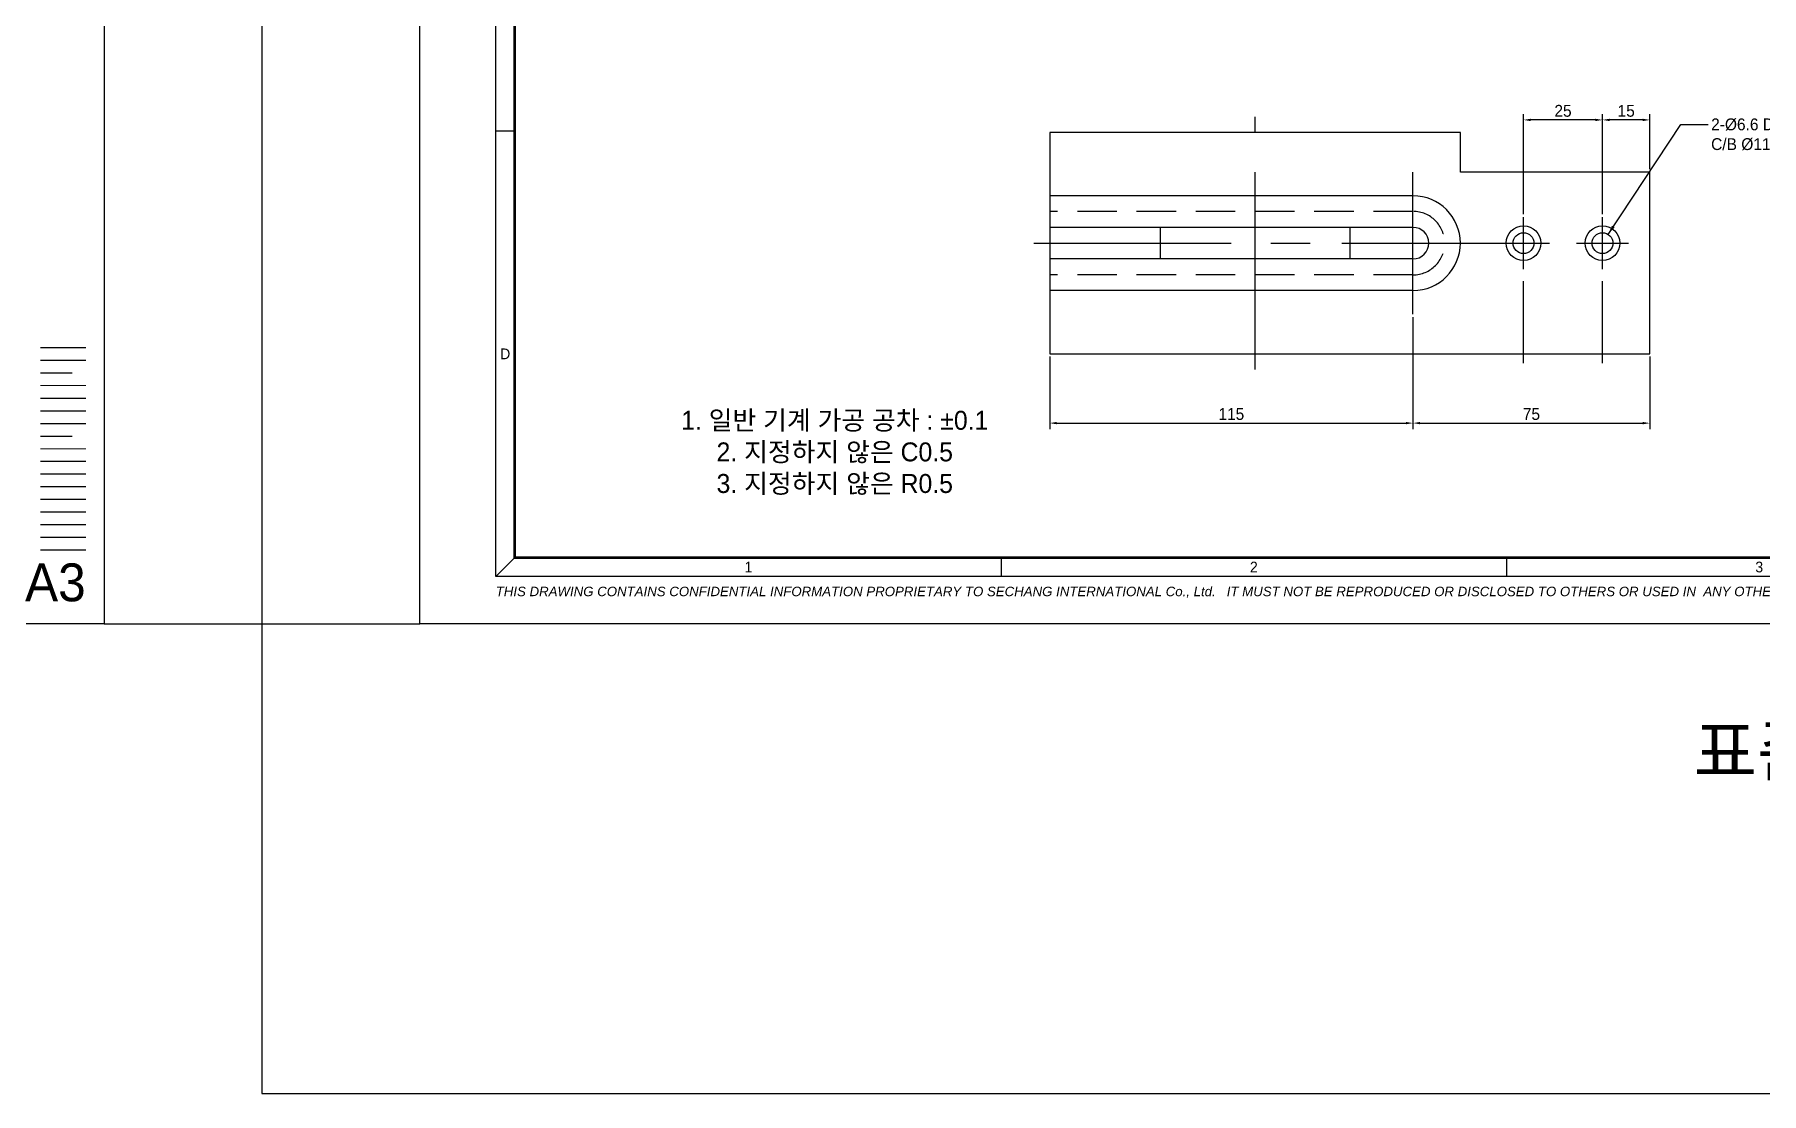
# Model space of a CAD drawing. Header units: inches. Extents: x 0 to 23821, y 0 to 11279.
# Drawn here: x 16678 to 17225, y 1770 to 2106 of the extents above; entities that cross this region are included whole.
import ezdxf
from ezdxf.enums import TextEntityAlignment as Align

# ---------------------------------------------------------------- set-up
doc = ezdxf.new("R2010")
doc.units = ezdxf.units.IN
doc.header["$LTSCALE"] = 10
doc.header["$MEASUREMENT"] = 0
for name, pattern in [('CENTER', [2, 1.25, -0.25, 0.25, -0.25]), ('HIDDEN', [0.375, 0.25, -0.125]), ('PHANTOM', [2.5, 1.25, -0.25, 0.25, -0.25, 0.25, -0.25])]:
    doc.linetypes.add(name, pattern=pattern)
doc.layers.get('Defpoints').update_dxf_attribs({"color": 8})
for name, color, linetype in [('11', 1, 'CENTER'), ('22', 2, 'HIDDEN'), ('44', 4, 'Continuous'), ('55', 5, 'Continuous'), ('66', 6, 'PHANTOM'), ('77', 40, 'HIDDEN'), ('99', 181, 'Continuous'), ('A', 8, 'Continuous'), ('B', 123, 'Continuous'), ('CENTER LINE', 1, 'CENTER'), ('D', 3, 'Continuous'), ('G', 231, 'Continuous'), ('HIDDEN LINE', 4, 'HIDDEN'), ('T', 3, 'Continuous'), ('V', 1, 'Continuous'), ('Y', 60, 'Continuous')]:
    doc.layers.add(name, color=color, linetype=linetype)
doc.layers.add('33', color=3, linetype='PHANTOM', lineweight=9)
doc.layers.add('88', color=35, linetype='Continuous', lineweight=5)
doc.styles.add('SCI', font='')
doc.styles.get('SCI').set_extended_font_data('Gulim')
doc.dimstyles.new('SCH', dxfattribs={"dimtxt": 2.5, "dimasz": 2, "dimexe": 1.25, "dimexo": 0.625, "dimtad": 1, "dimdec": 8, "dimtxsty": 'SCI', "dimcen": 2.5, "dimclrd": 4, "dimclre": 4, "dimclrt": 7, "dimadec": 8, "dimazin": 2, "dimtfac": 1, "dimtdec": 8, "dimtmove": 0, "dimatfit": 3, "dimfxl": 1, "dimarcsym": 0})

# ---------------------------------------------------------------- blocks, each defined once
blk = doc.blocks.new('A$C82e70aa9')
blk.add_line((414.97, -275.13), (418.57, -275.13))
at = {"color": 1}
blk.add_lwpolyline([(0, 0), (420, 0), (420, -297), (0, -297)], close=True, dxfattribs=at)
at = {"layer": '11'}
blk.add_line((414.97, -276.13), (418.57, -276.13), dxfattribs=at)
at = {"layer": '22'}
blk.add_line((414.97, -277.13), (418.57, -277.13), dxfattribs=at)
at = {"layer": '33'}
blk.add_line((414.97, -278.13), (418.57, -278.13), dxfattribs=at)
at = {"layer": '44'}
blk.add_line((414.97, -279.13), (418.57, -279.13), dxfattribs=at)
at = {"layer": '55'}
blk.add_line((414.97, -280.13), (418.57, -280.13), dxfattribs=at)
at = {"layer": '66'}
blk.add_line((414.97, -281.13), (418.57, -281.13), dxfattribs=at)
at = {"layer": '77'}
blk.add_line((414.97, -282.13), (418.57, -282.13), dxfattribs=at)
at = {"layer": '88'}
blk.add_line((414.97, -283.13), (418.57, -283.13), dxfattribs=at)
at = {"layer": '99'}
blk.add_line((414.97, -284.13), (418.57, -284.13), dxfattribs=at)
at = {"layer": 'A'}
blk.add_line((414.97, -285.13), (418.57, -285.13), dxfattribs=at)
at = {"layer": 'B'}
blk.add_line((414.97, -286.13), (418.57, -286.13), dxfattribs=at)
at = {"layer": 'D'}
blk.add_line((414.97, -287.13), (418.57, -287.13), dxfattribs=at)
at = {"layer": 'G'}
blk.add_line((414.97, -288.13), (418.57, -288.13), dxfattribs=at)
at = {"layer": 'T'}
blk.add_line((414.97, -289.13), (418.57, -289.13), dxfattribs=at)
at = {"layer": 'V'}
blk.add_line((414.97, -291.13), (418.57, -291.13), dxfattribs=at)
at = {"layer": 'Y'}
blk.add_line((414.97, -290.13), (418.57, -290.13), dxfattribs=at)
at = {"color": 2, "style": 'SCI'}
blk.add_text('A3', height=3, dxfattribs=at).set_placement((418.55, -296.11), align=Align.BOTTOM_RIGHT)
blk = doc.blocks.new('SECHANG A3')
blk.add_line((-195, 78), (-198, 78))
at = {"color": 2}
for p, q in [((-195, 10.5), (-198, 7.5)), ((-118, 10.5), (-118, 7.5)), ((-38, 10.5), (-38, 7.5))]:
    blk.add_line(p, q, dxfattribs=at)
at = {"color": 1}
blk.add_lwpolyline([(-210, 297), (210, 297), (210, 0), (-210, 0)], close=True, dxfattribs=at)
at = {"color": 2}
blk.add_lwpolyline([(-198, 289.5), (202, 289.5), (202, 7.5), (-198, 7.5)], close=True, dxfattribs=at)
at = {"const_width": 0.4}
blk.add_lwpolyline([(-195, 286.5), (199, 286.5), (199, 10.5), (-195, 10.5)], close=True, dxfattribs=at)
at = {"color": 2, "char_height": 1.7, "attachment_point": 5, "style": 'SCI'}
for s, insert, width in [('D', (-196.5, 42.75), 3), ('1', (-158, 9), 80), ('2', (-78, 9), 80), ('3', (2, 9), 80)]:
    blk.add_mtext(s, dxfattribs=dict(at, insert=insert, width=width))
at = {"color": 3, "insert": (-198, 5), "char_height": 1.5, "width": 400.0238, "attachment_point": 4, "style": 'SCI'}
blk.add_mtext('{\\fArial|b0|i1|c0|p34;THIS DRAWING CONTAINS CONFIDENTIAL INFORMATION PROPRIETARY TO SECHANG INTERNATIONAL Co., Ltd.   IT MUST NOT BE REPRODUCED OR DISCLOSED TO OTHERS OR USED IN  ANY OTHER WAY IN WHOLE OR PART EXCEPT AN AUTHORIZED IN WRITING BY SECHANG INTERNATIONAL Co., Ltd.  }', dxfattribs=at)
blk = doc.blocks.new('23MDCBM6', base_point=(153.81, 786.45))
at = {"color": 7, "linetype": 'Continuous'}
for radius in [5.5, 3.3]:
    blk.add_circle((153.81, 786.45), radius, dxfattribs=at)
at = {"layer": 'CENTER LINE', "ltscale": 2.475}
for p, q in [((153.81, 778.2), (153.81, 794.7)), ((145.56, 786.45), (162.06, 786.45))]:
    blk.add_line(p, q, dxfattribs=at)
blk = doc.blocks.new('23A$C18DC1885')
for p, q in [((190, 22.5), (130, 22.5)), ((190, -35), (190, 22.5)), ((115, 15), (0, 15)), ((115, 5), (0, 5)), ((35, 5), (35, -5)), ((95, 5), (95, -5)), ((115, -5), (0, -5)), ((115, -15), (0, -15)), ((130, -35), (190, -35))]:
    blk.add_line(p, q)
blk.add_lwpolyline([(130, 22.5), (130, 35), (0, 35), (0, -35), (130, -35)])
for radius in [15, 5]:
    blk.add_arc((115, 0), radius, 270, 90)
at = {"layer": 'CENTER LINE', "ltscale": 5}
for p, q in [((65, -40), (65, 40)), ((-5, 0), (195, 0))]:
    blk.add_line(p, q, dxfattribs=at)
at = {"layer": 'CENTER LINE', "ltscale": 6.75}
for p, q in [((115, -22.5), (115, 22.5)), ((92.5, 0), (137.5, 0))]:
    blk.add_line(p, q, dxfattribs=at)
at = {"layer": 'CENTER LINE', "ltscale": 3.9}
for p, q in [((150, -38), (150, -12)), ((175, -38), (175, -12))]:
    blk.add_line(p, q, dxfattribs=at)
at = {"layer": 'HIDDEN LINE', "ltscale": 5}
for p, q in [((115, 10.05), (0, 10.05)), ((115, -10.05), (0, -10.05))]:
    blk.add_line(p, q, dxfattribs=at)
blk.add_arc((115, 0), 10.05, 270, 90, dxfattribs=at)
for p in [(150, 0), (175, 0)]:
    blk.add_blockref('23MDCBM6', p)
blk = doc.blocks.new('*D862')
at = {"color": 4, "lineweight": -2, "transparency": 16777216}
for p, q in [((17114.38, 2016.23), (17114.38, 1980.81)), ((16999.38, 2003.73), (16999.38, 1980.81)), ((17001.63, 1982.69), (17112.13, 1982.69))]:
    blk.add_line(p, q, dxfattribs=at)
at = {"color": 4, "transparency": 16777216}
for points in [[(17001.63, 1983.06), (17001.63, 1982.31), (16999.38, 1982.69)], [(17112.13, 1983.06), (17112.13, 1982.31), (17114.38, 1982.69)]]:
    blk.add_solid(points, dxfattribs=at)
at = {"layer": 'Defpoints', "color": 0, "transparency": 16777216}
for p in [(17114.38, 2017.17), (16999.38, 2004.67), (17114.38, 1982.69)]:
    blk.add_point(p, dxfattribs=at)
at = {"color": 7, "transparency": 16777216, "insert": (17056.88, 1985.55), "char_height": 3.75, "attachment_point": 5, "style": 'SCI'}
blk.add_mtext('115', dxfattribs=at)
blk = doc.blocks.new('*D863')
at = {"color": 4, "lineweight": -2, "transparency": 16777216}
for p, q in [((17114.38, 2016.23), (17114.38, 1980.81)), ((17189.38, 2003.73), (17189.38, 1980.81)), ((17116.63, 1982.69), (17187.13, 1982.69))]:
    blk.add_line(p, q, dxfattribs=at)
at = {"color": 4, "transparency": 16777216}
for points in [[(17116.63, 1983.06), (17116.63, 1982.31), (17114.38, 1982.69)], [(17187.13, 1983.06), (17187.13, 1982.31), (17189.38, 1982.69)]]:
    blk.add_solid(points, dxfattribs=at)
at = {"layer": 'Defpoints', "color": 0, "transparency": 16777216}
for p in [(17114.38, 2017.17), (17189.38, 2004.67), (17189.38, 1982.69)]:
    blk.add_point(p, dxfattribs=at)
at = {"color": 7, "transparency": 16777216, "insert": (17151.88, 1985.55), "char_height": 3.75, "attachment_point": 5, "style": 'SCI'}
blk.add_mtext('75', dxfattribs=at)
blk = doc.blocks.new('*D864')
at = {"color": 4, "lineweight": -2, "transparency": 16777216}
for p, q in [((17174.38, 2048.85), (17174.38, 2080.55)), ((17187.13, 2078.68), (17176.63, 2078.68)), ((17189.38, 2063.1), (17189.38, 2080.55))]:
    blk.add_line(p, q, dxfattribs=at)
at = {"color": 4, "transparency": 16777216}
for points in [[(17176.63, 2079.05), (17176.63, 2078.3), (17174.38, 2078.68)], [(17187.13, 2079.05), (17187.13, 2078.3), (17189.38, 2078.68)]]:
    blk.add_solid(points, dxfattribs=at)
at = {"layer": 'Defpoints', "color": 0, "transparency": 16777216}
for p in [(17174.38, 2078.68), (17189.38, 2062.17), (17174.38, 2047.92)]:
    blk.add_point(p, dxfattribs=at)
at = {"color": 7, "transparency": 16777216, "insert": (17181.88, 2081.54), "char_height": 3.75, "attachment_point": 5, "style": 'SCI'}
blk.add_mtext('15', dxfattribs=at)
blk = doc.blocks.new('*D865')
at = {"color": 4, "lineweight": -2, "transparency": 16777216}
for p, q in [((17149.38, 2048.85), (17149.38, 2080.55)), ((17172.13, 2078.68), (17151.63, 2078.68)), ((17174.38, 2048.85), (17174.38, 2080.55))]:
    blk.add_line(p, q, dxfattribs=at)
at = {"color": 4, "transparency": 16777216}
for points in [[(17151.63, 2079.05), (17151.63, 2078.3), (17149.38, 2078.68)], [(17172.13, 2079.05), (17172.13, 2078.3), (17174.38, 2078.68)]]:
    blk.add_solid(points, dxfattribs=at)
at = {"layer": 'Defpoints', "color": 0, "transparency": 16777216}
for p in [(17149.38, 2078.68), (17149.38, 2047.92), (17174.38, 2047.92)]:
    blk.add_point(p, dxfattribs=at)
at = {"color": 7, "transparency": 16777216, "insert": (17161.88, 2081.54), "char_height": 3.75, "attachment_point": 5, "style": 'SCI'}
blk.add_mtext('25', dxfattribs=at)

msp = doc.modelspace()

# ---------------------------------------------------------------- linework, layer by layer
msp.add_lwpolyline([(16750, 1770.46366694), (23820.81798648, 1770.46366694), (23820.81798648, 2874.08069523), (16750, 2874.08069523)], close=True)
at = {"layer": 'Defpoints'}
msp.add_line((16700, 1919.11632666), (16800, 1919.11632666), dxfattribs=at)

# ---------------------------------------------------------------- block references
for name, p, xscale, yscale, zscale in [('A$C82e70aa9', (15020, 3107.11632666), 4, 4, 4), ('SECHANG A3', (17220, 1919.11632666), 2, 2, 2)]:
    msp.add_blockref(name, p, dxfattribs=dict(xscale=xscale, yscale=yscale, zscale=zscale))
msp.add_blockref('23A$C18DC1885', (16999.37846275, 2039.66674018))

# ---------------------------------------------------------------- texts
at = {"color": 7, "insert": (17208.77329081, 2079.14298163), "char_height": 3.75, "attachment_point": 1, "style": 'SCI'}
msp.add_mtext('2-%%C6.6 D/R THRU\\PC/B %%C11, D.P6.5', dxfattribs=at)
at = {"color": 2, "style": 'SCI'}
for s, insert, char_height, width, attachment_point in [('1. 일반 기계 가공 공차 : ±0.1\\P2. 지정하지 않은 C0.5\\P3. 지정하지 않은 R0.5', (16931.33213436, 1973.25873292), 6, 167.1636732574, 5), ('\\pi16.65776;표준품', (17186.54669149, 1886.85941475), 16, 94.7802370477, 1)]:
    msp.add_mtext(s, dxfattribs=dict(at, insert=insert, char_height=char_height, width=width, attachment_point=attachment_point))

# ---------------------------------------------------------------- dimensions: what is measured, and where the dimension line sits
at = {"color": 3}
for base, p1, p2, override, picture, middle in [((17149.378462747, 2078.6757086703), (17174.378462747, 2047.9167401782), (17149.378462747, 2047.9167401782), {"dimscale": 1.5, "dimasz": 1.5, "dimtmove": 1}, '*D865', (17161.878462747, 2081.5356454213)), ((17174.378462747, 2078.6757086703), (17189.378462747, 2062.1667401782), (17174.378462747, 2047.9167401782), {"dimscale": 1.5, "dimasz": 1.5}, '*D864', (17181.878462747, 2081.5406387635)), ((17114.378462747, 1982.6869275748), (16999.378462747, 2004.6667401782), (17114.378462747, 2017.1667401782), {"dimscale": 1.5, "dimasz": 1.5}, '*D862', (17056.878462747, 1985.551857668)), ((17189.378462747, 1982.6869275748), (17114.378462747, 2017.1667401782), (17189.378462747, 2004.6667401782), {"dimscale": 1.5, "dimasz": 1.5, "dimtmove": 1}, '*D863', (17151.878462747, 1985.5468643258))]:
    dim = msp.add_linear_dim(base=base, p1=p1, p2=p2, dimstyle='SCH', override=override, dxfattribs=at)
    dim.commit()
    dim.dimension.update_dxf_attribs({"geometry": picture, "text_midpoint": middle})

# ---------------------------------------------------------------- leaders
at = {"annotation_type": 0, "has_hookline": 1, "hookline_direction": 0, "text_width": 43.3671771}
msp.add_leader([(17176.16211356, 2042.4431749), (17199.1815429, 2077.26798163), (17207.83579081, 2077.26798163)], dimstyle='SCH', override={"dimscale": 1.5, "dimgap": 0.625, "dimtad": 0}, dxfattribs=at)

doc.saveas('drawing.dxf')
